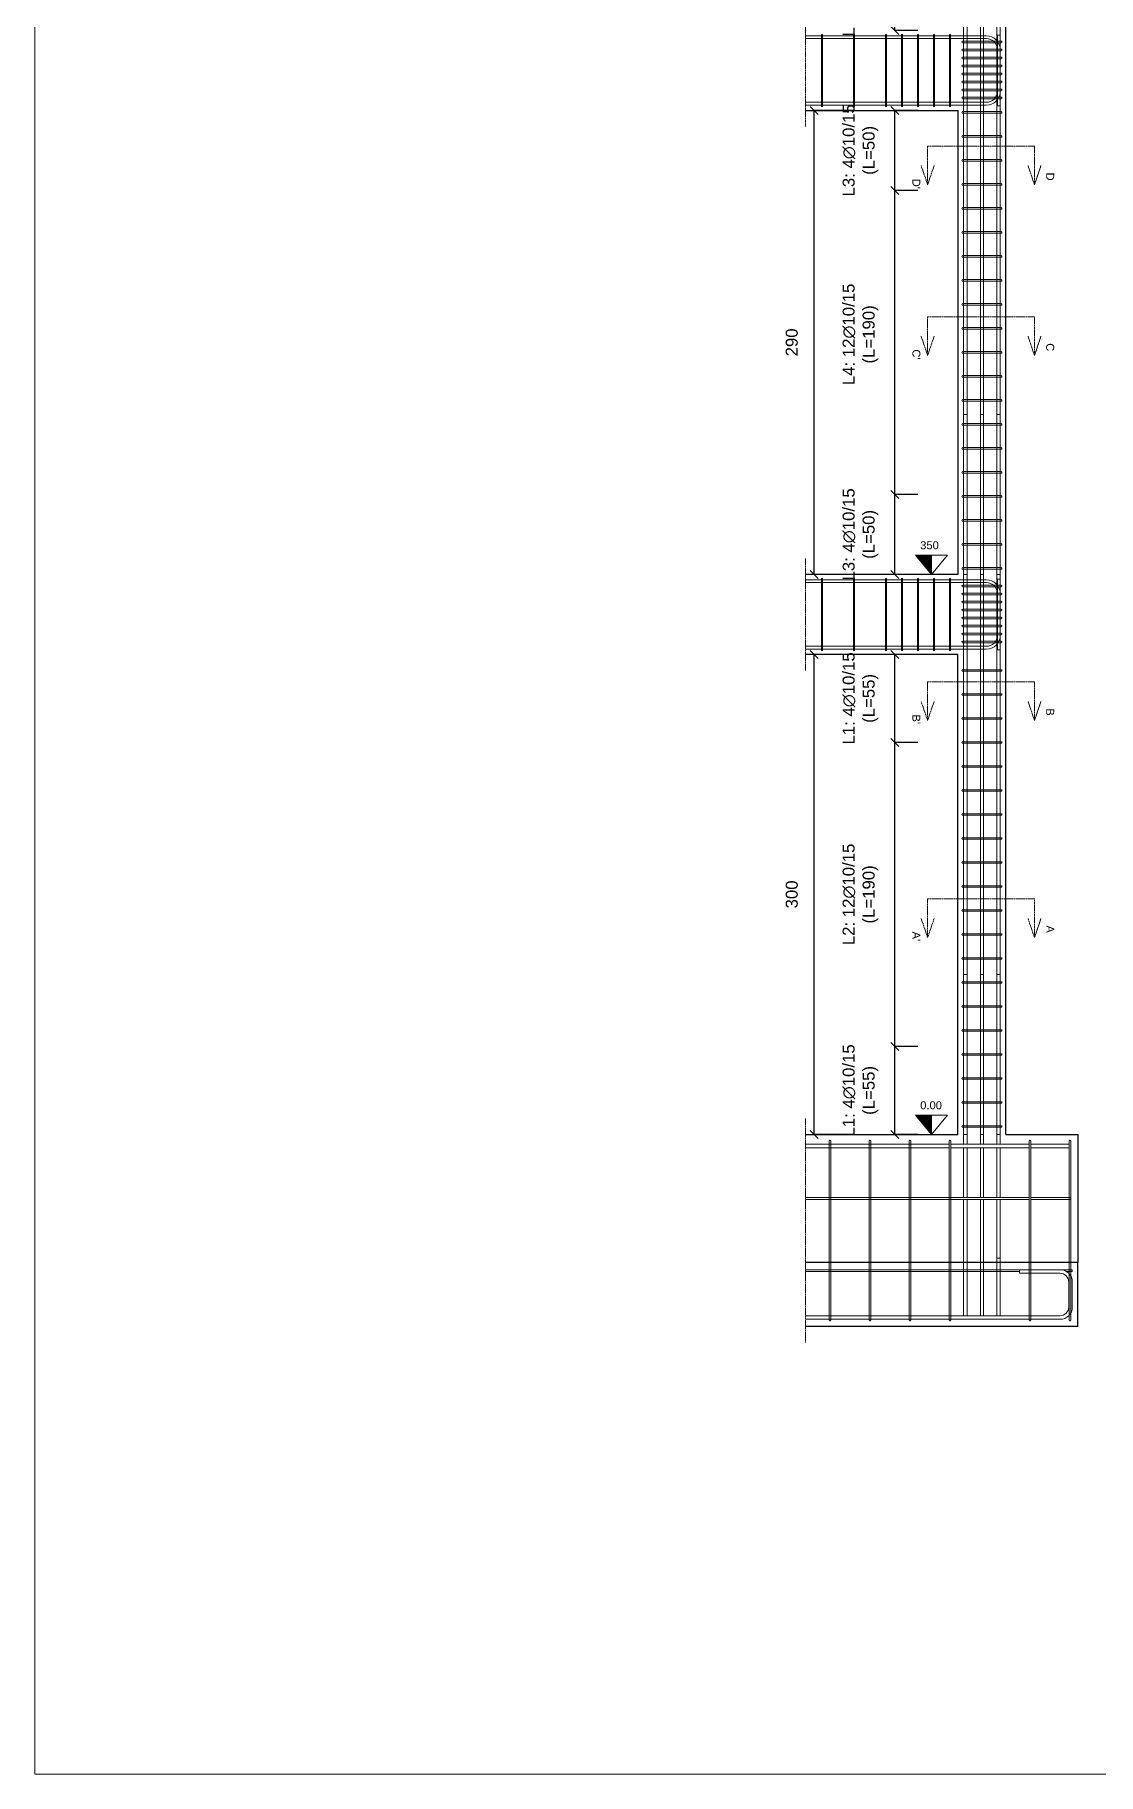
# Model space of a CAD drawing. Header units: millimetres. Extents: x -455371 to 117772, y -78417 to 116564.
# Drawn here: x -455371 to -448724, y 47891 to 58762 of the extents above; entities that cross this region are included whole.
import ezdxf

# ---------------------------------------------------------------- set-up
doc = ezdxf.new("R2010")
doc.units = ezdxf.units.MM
doc.linetypes.add('ACAD_ISO02W100', pattern=[15, 12, -3])
doc.layers.get('0').update_dxf_attribs({"color": 255})
for name, color, linetype, lineweight in [('armature', 5, 'Continuous', 18), ('Cls', 7, 'Continuous', 25), ('quote', 5, 'Continuous', 15), ('Scritte', 7, 'Continuous', 15), ('staffe', 10, 'Continuous', 15), ('tratteggio 1 a 50', 230, 'ACAD_ISO02W100', 15)]:
    doc.layers.add(name, color=color, linetype=linetype, lineweight=lineweight)
doc.layers.add('RETINI', color=253, linetype='Continuous')
doc.styles.get("Standard").update_dxf_attribs({"font": 'arial.ttf'})
doc.dimstyles.new('scala1 a 50', dxfattribs={"dimtxt": 75, "dimasz": 50, "dimexe": 0.18, "dimexo": 250, "dimgap": 100, "dimtad": 2, "dimdec": 0, "dimlfac": 0.1, "dimzin": 0, "dimdsep": 46, "dimtxsty": 'Standard', "dimblk": 'OBLIQUE', "dimcen": -100, "dimadec": 0, "dimazin": 0, "dimtfac": 1, "dimtdec": 0, "dimtofl": 0, "dimtmove": 0, "dimatfit": 3, "dimfxl": 250, "dimfxlon": 1, "dimtolj": 1, "dimtzin": 0, "dimarcsym": 0})

# ---------------------------------------------------------------- blocks, each defined once
blk = doc.blocks.new('*U2553')
at = {"layer": 'staffe'}
blk.add_lwpolyline([(-5, -560), (-5, 560, -1), (5, 560), (5, -560, -1)], format="xyb", close=True, dxfattribs=at)
blk = doc.blocks.new('*U2554')
at = {"layer": 'armature', "color": 0, "linetype": 'ByBlock', "lineweight": -2, "transparency": 16777216}
for p in [(0, 0), (250, 0), (500, 0), (750, 0)]:
    blk.add_blockref('*U2553', p, dxfattribs=at)
blk = doc.blocks.new('*U2544')
at = {"layer": 'staffe'}
blk.add_lwpolyline([(-4, -221), (-4, 221)], dxfattribs=at)
blk.add_lwpolyline([(4, 221), (4, -221, -1.019498), (-4, -221)], format="xyb", dxfattribs=at)
blk.add_arc((0, 221), 4, 0, 182.2127, dxfattribs=at)
blk = doc.blocks.new('*U2545')
at = {"layer": 'armature', "color": 0, "linetype": 'ByBlock', "lineweight": -2, "transparency": 16777216}
for p in [(0, 0), (100, 0), (200, 0), (300, 0), (400, 0)]:
    blk.add_blockref('*U2544', p, dxfattribs=at)
blk = doc.blocks.new('*U2546')
at = {"layer": 'staffe'}
blk.add_lwpolyline([(-4, -221), (-4, 221)], dxfattribs=at)
blk.add_lwpolyline([(4, 221), (4, -221, -1.019498), (-4, -221)], format="xyb", dxfattribs=at)
blk.add_arc((0, 221), 4, 0, 182.2127, dxfattribs=at)
blk = doc.blocks.new('*U2547')
at = {"layer": 'armature', "color": 0, "linetype": 'ByBlock', "lineweight": -2, "transparency": 16777216}
for p in [(0, 0), (200, 0)]:
    blk.add_blockref('*U2546', p, dxfattribs=at)
blk = doc.blocks.new('*U2548')
at = {"layer": 'staffe'}
blk.add_lwpolyline([(-4, -221), (-4, 221)], dxfattribs=at)
blk.add_lwpolyline([(4, 221), (4, -221, -1.019498), (-4, -221)], format="xyb", dxfattribs=at)
blk.add_arc((0, 221), 4, 0, 182.2127, dxfattribs=at)
blk = doc.blocks.new('*U2563')
at = {"layer": 'armature', "color": 0, "linetype": 'ByBlock', "lineweight": -2, "transparency": 16777216}
for p in [(0, 0), (100, 0), (200, 0), (300, 0), (400, 0)]:
    blk.add_blockref('*U2548', p, dxfattribs=at)
blk = doc.blocks.new('*U2564')
at = {"layer": 'staffe'}
blk.add_lwpolyline([(-4, -221), (-4, 221)], dxfattribs=at)
blk.add_lwpolyline([(4, 221), (4, -221, -1.019498), (-4, -221)], format="xyb", dxfattribs=at)
blk.add_arc((0, 221), 4, 0, 182.2127, dxfattribs=at)
blk = doc.blocks.new('*U2565')
at = {"layer": 'armature', "color": 0, "linetype": 'ByBlock', "lineweight": -2, "transparency": 16777216}
for p in [(0, 0), (200, 0)]:
    blk.add_blockref('*U2564', p, dxfattribs=at)
blk = doc.blocks.new('*U2529')
at = {"layer": 'staffe'}
blk.add_lwpolyline([(-120, 5), (120, 5, -1), (120, -5), (-120, -5, -1)], format="xyb", close=True, dxfattribs=at)
blk = doc.blocks.new('*U2530')
at = {"layer": 'armature', "color": 0, "linetype": 'ByBlock', "lineweight": -2, "transparency": 16777216}
for p in [(0, 350), (0, 300), (0, 250), (0, 200), (0, 150), (0, 100), (0, 50), (0, 0)]:
    blk.add_blockref('*U2529', p, dxfattribs=at)
blk = doc.blocks.new('*U2531')
at = {"layer": 'staffe'}
blk.add_lwpolyline([(-120, 5), (120, 5, -1), (120, -5), (-120, -5, -1)], format="xyb", close=True, dxfattribs=at)
blk = doc.blocks.new('*U2532')
at = {"layer": 'armature', "color": 0, "linetype": 'ByBlock', "lineweight": -2, "transparency": 16777216}
for p in [(0, 350), (0, 300), (0, 250), (0, 200), (0, 150), (0, 100), (0, 50), (0, 0)]:
    blk.add_blockref('*U2531', p, dxfattribs=at)
blk = doc.blocks.new('*U2500')
at = {"layer": 'staffe'}
blk.add_lwpolyline([(-120, 5), (120, 5, -1), (120, -5), (-120, -5, -1)], format="xyb", close=True, dxfattribs=at)
blk = doc.blocks.new('*U2501')
at = {"layer": 'armature', "color": 0, "linetype": 'ByBlock', "lineweight": -2, "transparency": 16777216}
for p in [(0, 2850), (0, 2700), (0, 2550), (0, 2400), (0, 2250), (0, 2100), (0, 1950), (0, 1800), (0, 1650), (0, 1500), (0, 1350), (0, 1200), (0, 1050), (0, 900), (0, 750), (0, 600), (0, 450), (0, 300), (0, 150), (0, 0)]:
    blk.add_blockref('*U2500', p, dxfattribs=at)
blk = doc.blocks.new('*U2504')
at = {"layer": 'staffe'}
blk.add_lwpolyline([(-120, 5), (120, 5, -1), (120, -5), (-120, -5, -1)], format="xyb", close=True, dxfattribs=at)
blk = doc.blocks.new('*U2505')
at = {"layer": 'armature', "color": 0, "linetype": 'ByBlock', "lineweight": -2, "transparency": 16777216}
for p in [(0, 2850), (0, 2700), (0, 2550), (0, 2400), (0, 2250), (0, 2100), (0, 1950), (0, 1800), (0, 1650), (0, 1500), (0, 1350), (0, 1200), (0, 1050), (0, 900), (0, 750), (0, 600), (0, 450), (0, 300), (0, 150), (0, 0)]:
    blk.add_blockref('*U2504', p, dxfattribs=at)
blk = doc.blocks.new('_Oblique')
at = {"color": 0, "linetype": 'ByBlock', "lineweight": -2}
blk.add_line((-0.5, -0.5), (0.5, 0.5), dxfattribs=at)
blk = doc.blocks.new('*D2815')
at = {"layer": 'Defpoints', "color": 0, "transparency": 16777216}
for p in [(-450500, 58289), (-449601, 58289), (-449601, 55389)]:
    blk.add_point(p, dxfattribs=at)
at = {"layer": 'quote', "color": 0, "lineweight": -2, "transparency": 16777216}
for p, q in [((-450250, 58289), (-450500, 58289)), ((-450500, 55389), (-450500, 58289)), ((-450250, 55389), (-450500, 55389))]:
    blk.add_line(p, q, dxfattribs=at)
at = {"layer": 'quote', "color": 0, "lineweight": -2, "transparency": 16777216, "xscale": 50, "yscale": 50, "zscale": 50}
for p, rotation in [((-450500, 58289), 90), ((-450500, 55389), 270)]:
    blk.add_blockref('_Oblique', p, dxfattribs=dict(at, rotation=rotation))
at = {"layer": 'quote', "color": 0, "transparency": 16777216, "insert": (-450639, 56839), "char_height": 75, "attachment_point": 5, "rotation": 90}
blk.add_mtext('\\A1;290', dxfattribs=at)
blk = doc.blocks.new('*D2816')
at = {"layer": 'Defpoints', "color": 0, "transparency": 16777216}
for p in [(-450500, 54889), (-449601, 54889), (-449601, 51889)]:
    blk.add_point(p, dxfattribs=at)
at = {"layer": 'quote', "color": 0, "lineweight": -2, "transparency": 16777216}
for p, q in [((-450250, 54889), (-450500, 54889)), ((-450500, 51889), (-450500, 54889)), ((-450250, 51889), (-450500, 51889))]:
    blk.add_line(p, q, dxfattribs=at)
at = {"layer": 'quote', "color": 0, "lineweight": -2, "transparency": 16777216, "xscale": 50, "yscale": 50, "zscale": 50}
for p, rotation in [((-450500, 54889), 90), ((-450500, 51889), 270)]:
    blk.add_blockref('_Oblique', p, dxfattribs=dict(at, rotation=rotation))
at = {"layer": 'quote', "color": 0, "transparency": 16777216, "insert": (-450639, 53389), "char_height": 75, "attachment_point": 5, "rotation": 90}
blk.add_mtext('\\A1;300', dxfattribs=at)
blk = doc.blocks.new('*D3016')
at = {"layer": 'Defpoints', "color": 0, "transparency": 16777216}
for p in [(-449996, 52439), (-449601, 52439), (-449601, 51889)]:
    blk.add_point(p, dxfattribs=at)
at = {"layer": 'quote', "color": 0, "lineweight": -2, "transparency": 16777216}
for p, q in [((-449851, 52439), (-449997, 52439)), ((-449996, 51889), (-449996, 52439)), ((-449851, 51889), (-449997, 51889))]:
    blk.add_line(p, q, dxfattribs=at)
at = {"layer": 'quote', "color": 0, "lineweight": -2, "transparency": 16777216, "xscale": 50, "yscale": 50, "zscale": 50}
for p, rotation in [((-449996, 52439), 90), ((-449996, 51889), 270)]:
    blk.add_blockref('_Oblique', p, dxfattribs=dict(at, rotation=rotation))
at = {"layer": 'quote', "color": 0, "transparency": 16777216, "insert": (-450210, 52164), "char_height": 75, "attachment_point": 5, "rotation": 90}
blk.add_mtext('\\A1;L1: {\\A0;4∅10/15} \\P(L=55)', dxfattribs=at)
blk = doc.blocks.new('*D2835')
at = {"layer": 'Defpoints', "color": 0, "transparency": 16777216}
for p in [(-449996, 54339), (-449601, 54339), (-449601, 52439)]:
    blk.add_point(p, dxfattribs=at)
at = {"layer": 'quote', "color": 0, "lineweight": -2, "transparency": 16777216}
for p, q in [((-449851, 54339), (-449997, 54339)), ((-449996, 52439), (-449996, 54339)), ((-449851, 52439), (-449997, 52439))]:
    blk.add_line(p, q, dxfattribs=at)
at = {"layer": 'quote', "color": 0, "lineweight": -2, "transparency": 16777216, "xscale": 50, "yscale": 50, "zscale": 50}
for p, rotation in [((-449996, 54339), 90), ((-449996, 52439), 270)]:
    blk.add_blockref('_Oblique', p, dxfattribs=dict(at, rotation=rotation))
at = {"layer": 'quote', "color": 0, "transparency": 16777216, "insert": (-450210, 53389), "char_height": 75, "attachment_point": 5, "rotation": 90}
blk.add_mtext('\\A1;L2: {\\A0;12∅10/15} \\P(L=190)', dxfattribs=at)
blk = doc.blocks.new('*D2821')
at = {"layer": 'Defpoints', "color": 0, "transparency": 16777216}
for p in [(-449996, 54889), (-449601, 54889), (-449601, 54339)]:
    blk.add_point(p, dxfattribs=at)
at = {"layer": 'quote', "color": 0, "lineweight": -2, "transparency": 16777216}
for p, q in [((-449851, 54889), (-449997, 54889)), ((-449996, 54339), (-449996, 54889)), ((-449851, 54339), (-449997, 54339))]:
    blk.add_line(p, q, dxfattribs=at)
at = {"layer": 'quote', "color": 0, "lineweight": -2, "transparency": 16777216, "xscale": 50, "yscale": 50, "zscale": 50}
for p, rotation in [((-449996, 54889), 90), ((-449996, 54339), 270)]:
    blk.add_blockref('_Oblique', p, dxfattribs=dict(at, rotation=rotation))
at = {"layer": 'quote', "color": 0, "transparency": 16777216, "insert": (-450210, 54614), "char_height": 75, "attachment_point": 5, "rotation": 90}
blk.add_mtext('\\A1;L1: {\\A0;4∅10/15} \\P(L=55)', dxfattribs=at)
blk = doc.blocks.new('*D2822')
at = {"layer": 'Defpoints', "color": 0, "transparency": 16777216}
for p in [(-449996, 55889), (-449601, 55889), (-449601, 55389)]:
    blk.add_point(p, dxfattribs=at)
at = {"layer": 'quote', "color": 0, "lineweight": -2, "transparency": 16777216}
for p, q in [((-449851, 55889), (-449997, 55889)), ((-449996, 55389), (-449996, 55889)), ((-449851, 55389), (-449997, 55389))]:
    blk.add_line(p, q, dxfattribs=at)
at = {"layer": 'quote', "color": 0, "lineweight": -2, "transparency": 16777216, "xscale": 50, "yscale": 50, "zscale": 50}
for p, rotation in [((-449996, 55889), 90), ((-449996, 55389), 270)]:
    blk.add_blockref('_Oblique', p, dxfattribs=dict(at, rotation=rotation))
at = {"layer": 'quote', "color": 0, "transparency": 16777216, "insert": (-450210, 55639), "char_height": 75, "attachment_point": 5, "rotation": 90}
blk.add_mtext('\\A1;L3: {\\A0;4∅10/15} \\P(L=50)', dxfattribs=at)
blk = doc.blocks.new('*D2823')
at = {"layer": 'Defpoints', "color": 0, "transparency": 16777216}
for p in [(-449996, 57789), (-449601, 57789), (-449601, 55889)]:
    blk.add_point(p, dxfattribs=at)
at = {"layer": 'quote', "color": 0, "lineweight": -2, "transparency": 16777216}
for p, q in [((-449851, 57789), (-449997, 57789)), ((-449996, 55889), (-449996, 57789)), ((-449851, 55889), (-449997, 55889))]:
    blk.add_line(p, q, dxfattribs=at)
at = {"layer": 'quote', "color": 0, "lineweight": -2, "transparency": 16777216, "xscale": 50, "yscale": 50, "zscale": 50}
for p, rotation in [((-449996, 57789), 90), ((-449996, 55889), 270)]:
    blk.add_blockref('_Oblique', p, dxfattribs=dict(at, rotation=rotation))
at = {"layer": 'quote', "color": 0, "transparency": 16777216, "insert": (-450210, 56889), "char_height": 75, "attachment_point": 5, "rotation": 90}
blk.add_mtext('\\A1;L4: {\\A0;12∅10/15} \\P(L=190)', dxfattribs=at)
blk = doc.blocks.new('*D2824')
at = {"layer": 'Defpoints', "color": 0, "transparency": 16777216}
for p in [(-449996, 58289), (-449601, 58289), (-449601, 57789)]:
    blk.add_point(p, dxfattribs=at)
at = {"layer": 'quote', "color": 0, "lineweight": -2, "transparency": 16777216}
for p, q in [((-449851, 58289), (-449997, 58289)), ((-449996, 57789), (-449996, 58289)), ((-449851, 57789), (-449997, 57789))]:
    blk.add_line(p, q, dxfattribs=at)
at = {"layer": 'quote', "color": 0, "lineweight": -2, "transparency": 16777216, "xscale": 50, "yscale": 50, "zscale": 50}
for p, rotation in [((-449996, 58289), 90), ((-449996, 57789), 270)]:
    blk.add_blockref('_Oblique', p, dxfattribs=dict(at, rotation=rotation))
at = {"layer": 'quote', "color": 0, "transparency": 16777216, "insert": (-450210, 58039), "char_height": 75, "attachment_point": 5, "rotation": 90}
blk.add_mtext('\\A1;L3: {\\A0;4∅10/15} \\P(L=50)', dxfattribs=at)
blk = doc.blocks.new('*D2825')
at = {"layer": 'Defpoints', "color": 0, "transparency": 16777216}
for p in [(-449996, 59289), (-449601, 59289), (-449601, 58789)]:
    blk.add_point(p, dxfattribs=at)
at = {"layer": 'quote', "color": 0, "lineweight": -2, "transparency": 16777216}
for p, q in [((-449851, 59289), (-449997, 59289)), ((-449996, 58789), (-449996, 59289)), ((-449851, 58789), (-449997, 58789))]:
    blk.add_line(p, q, dxfattribs=at)
at = {"layer": 'quote', "color": 0, "lineweight": -2, "transparency": 16777216, "xscale": 50, "yscale": 50, "zscale": 50}
for p, rotation in [((-449996, 59289), 90), ((-449996, 58789), 270)]:
    blk.add_blockref('_Oblique', p, dxfattribs=dict(at, rotation=rotation))
at = {"layer": 'quote', "color": 0, "transparency": 16777216, "insert": (-450210, 59039), "char_height": 75, "attachment_point": 5, "rotation": 90}
blk.add_mtext('\\A1;L5: {\\A0;4∅10/15} \\P(L=50)', dxfattribs=at)
blk = doc.blocks.new('*U2512')
at = {"layer": 'staffe'}
blk.add_lwpolyline([(-5, -560), (-5, 560, -1), (5, 560), (5, -560, -1)], format="xyb", close=True, dxfattribs=at)
blk = doc.blocks.new('*U2513')
at = {"layer": 'armature', "color": 0, "linetype": 'ByBlock', "lineweight": -2, "transparency": 16777216}
for p in [(0, 0), (250, 0)]:
    blk.add_blockref('*U2512', p, dxfattribs=at)

msp = doc.modelspace()

# ---------------------------------------------------------------- hatches: boundary and pattern name
at = {"layer": 'RETINI'}
h = msp.add_hatch(color=256, dxfattribs=at)
h.dxf.hatch_style = 1
h.paths.add_polyline_path([(-449865.7, 55509.9), (-449765.7, 55388.5), (-449765.7, 55509.9)])
h = msp.add_hatch(color=256, dxfattribs=at)
h.dxf.hatch_style = 1
h.paths.add_polyline_path([(-449865.7, 52009.9), (-449765.7, 51888.5), (-449765.7, 52009.9)])

# ---------------------------------------------------------------- linework, layer by layer
at = {"layer": 'armature'}
for points in [[(-449543.6, 56538.5), (-449543.6, 56388.5), (-449543.6, 55388.5), (-449565.6, 55388.5), (-449565.6, 56388.5), (-449565.6, 56538.5), (-449565.6, 59788.5), (-449543.6, 59788.5), (-449543.6, 56538.5)], [(-449459.6, 56388.5), (-449459.6, 56538.5), (-449459.6, 59788.5), (-449441.6, 59788.5), (-449441.6, 56538.5)], [(-449357.6, 56543.5), (-449357.6, 56388.5), (-449357.6, 55388.5), (-449335.6, 55388.5), (-449335.6, 56388.5), (-449335.6, 56543.5), (-449335.6, 59788.5), (-449357.6, 59788.5), (-449357.6, 56543.5)], [(-449459.6, 56388.5), (-449459.6, 55388.5), (-449441.6, 55388.5), (-449441.6, 56388.5), (-449441.6, 56538.5)], [(-449565.6, 51888.5), (-449543.6, 51888.5), (-449543.6, 56388.5), (-449565.6, 56388.5), (-449565.6, 51888.5)], [(-449335.6, 51888.5), (-449357.6, 51888.5), (-449357.6, 56388.5), (-449335.6, 56388.5), (-449335.6, 51888.5)], [(-449565.6, 52888.5), (-449543.6, 52888.5), (-449543.6, 51827.5)], [(-449565.6, 51827.5), (-449565.6, 52888.5)], [(-449459.6, 52888.5), (-449441.6, 52888.5), (-449441.6, 51827.5)], [(-449459.6, 51827.5), (-449459.6, 52888.5)], [(-449357.6, 52888.5), (-449335.6, 52888.5), (-449335.6, 51827.5)], [(-449357.6, 51827.5), (-449357.6, 52888.5)], [(-449775.6, 51827.5), (-450552.5, 51827.5)], [(-450552.5, 51805.5), (-449775.6, 51805.5)], [(-449655.6, 51827.5), (-449775.6, 51827.5)], [(-449775.6, 51805.5), (-449655.6, 51805.5)], [(-449155.6, 51827.5), (-449645.6, 51827.5)], [(-449645.6, 51805.5), (-449155.6, 51805.5)], [(-449565.6, 51494.5), (-449565.6, 51805.5)], [(-449543.6, 51805.5), (-449543.6, 51494.5)], [(-449459.6, 51494.5), (-449459.6, 51805.5)], [(-449441.6, 51805.5), (-449441.6, 51494.5)], [(-449357.6, 51494.5), (-449357.6, 51805.5)], [(-449357.6, 51750.5), (-449357.6, 51494.5)], [(-449335.6, 51805.5), (-449335.6, 51494.5)], [(-449335.6, 51494.5), (-449335.6, 51750.5), (-449335.6, 51750.5)], [(-448905.6, 51827.5), (-449145.6, 51827.5)], [(-449145.6, 51805.5), (-448905.6, 51805.5)], [(-449155.6, 51494.5), (-450552.5, 51494.5)], [(-450552.5, 51482.5), (-449155.6, 51482.5)], [(-449543.6, 51482.5), (-449543.6, 50755.5), (-449565.6, 50755.5), (-449565.6, 51482.5)], [(-449441.6, 51482.5), (-449441.6, 50755.5), (-449459.6, 50755.5), (-449459.6, 51482.5)], [(-449357.6, 51482.5), (-449357.6, 51116.5), (-449335.6, 51116.5), (-449335.6, 51482.5)], [(-449335.6, 51482.5), (-449335.6, 50755.5), (-449357.6, 50755.5), (-449357.6, 51482.5)], [(-449145.6, 51482.5), (-448895.6, 51482.5), (-448895.6, 51494.5), (-449145.6, 51494.5)], [(-449216.6, 51043.5), (-450552.5, 51043.5)], [(-449216.6, 51043.5), (-449216.6, 51031.5), (-450552.5, 51031.5)], [(-448921.3, 51031.5), (-448885.6, 51031.5), (-448885.6, 51043.5), (-448962.6, 51043.5)]]:
    msp.add_lwpolyline(points, dxfattribs=at)
for points in [[(-450552.5, 58339.5), (-449423.6, 58339.5, 0.4142136), (-449353.6, 58409.5), (-449353.6, 58759.5), (-449335.6, 58759.5), (-449335.6, 58409.5, -0.4142136), (-449423.6, 58321.5), (-450552.5, 58321.5)], [(-450552.5, 58737.5), (-449423.6, 58737.5, -0.4142136), (-449353.6, 58667.5), (-449353.6, 58317.5), (-449335.6, 58317.5), (-449335.6, 58667.5, 0.4142136), (-449423.6, 58755.5), (-450552.5, 58755.5)], [(-450552.5, 54939.5), (-449423.6, 54939.5, 0.4142136), (-449353.6, 55009.5), (-449353.6, 55359.5), (-449335.6, 55359.5), (-449335.6, 55009.5, -0.4142136), (-449423.6, 54921.5), (-450552.5, 54921.5)], [(-450552.5, 55337.5), (-449423.6, 55337.5, -0.4142136), (-449353.6, 55267.5), (-449353.6, 54917.5), (-449335.6, 54917.5), (-449335.6, 55267.5, 0.4142136), (-449423.6, 55355.5), (-450552.5, 55355.5)], [(-450552.5, 50755.5), (-448962.6, 50755.5, 0.4142136), (-448907.6, 50810.5), (-448907.6, 50966.5), (-448907.6, 50966.5, 0.4142136), (-448962.6, 51021.5), (-449216.6, 51021.5), (-449216.6, 51043.5), (-448962.6, 51043.5, -0.4142136), (-448885.6, 50966.5), (-448885.6, 50966.5), (-448885.6, 50810.5, -0.4142136), (-448962.6, 50733.5), (-450552.5, 50733.5)]]:
    msp.add_lwpolyline(points, format="xyb", dxfattribs=at)
msp.add_lwpolyline([(-449459.6, 56388.5), (-449441.6, 56388.5), (-449441.6, 51888.5), (-449459.6, 51888.5)], close=True, dxfattribs=at)
at = {"layer": 'Cls'}
for points in [[(-449300.6, 51888.5), (-449300.6, 65588.5), (-449600.6, 65588.5), (-450552.5, 65588.5)], [(-450552.5, 58288.5), (-449600.6, 58288.5), (-449600.6, 55388.5), (-450552.5, 55388.5)], [(-450552.5, 51888.5), (-449600.6, 51888.5), (-449600.6, 54888.5), (-450552.5, 54888.5)], [(-448850.6, 51888.5), (-448850.6, 51088.5), (-449300.6, 51088.5)], [(-449300.6, 51888.5), (-448850.6, 51888.5)], [(-448850.6, 50688.5), (-448850.6, 50688.5), (-448850.6, 51088.5), (-450552.5, 51088.5)], [(-448850.6, 50688.5), (-450552.5, 50688.5)]]:
    msp.add_lwpolyline(points, dxfattribs=at)
at = {"layer": 'quote'}
msp.add_lwpolyline([(-455370.7, 70223.3), (-403722.5, 70223.3), (-403722.5, 47890.5), (-455370.7, 47890.5)], close=True, dxfattribs=at)
for points in [[(-449765.7, 55388.5), (-449865.7, 55509.9), (-449665.7, 55509.9), (-449765.7, 55388.5)], [(-449765.7, 55388.5), (-449765.7, 55509.9)], [(-449765.7, 51888.5), (-449865.7, 52009.9), (-449665.7, 52009.9), (-449765.7, 51888.5)], [(-449765.7, 51888.5), (-449765.7, 52009.9)]]:
    msp.add_lwpolyline(points, dxfattribs=at)
at = {"layer": 'tratteggio 1 a 50'}
for points in [[(-450552.5, 58888.5), (-450552.5, 58188.5)], [(-449162.4, 57943.9), (-449162.4, 57943.9), (-449122, 57824.3), (-449122, 58066.2), (-449789.9, 58066.2), (-449789.9, 57824.3)], [(-449749.5, 57943.9), (-449749.5, 57943.9), (-449789.9, 57824.3), (-449830.3, 57943.9), (-449830.3, 57943.9)], [(-449162.4, 56877.3), (-449162.4, 56877.3), (-449122, 56757.8), (-449122, 56999.6), (-449789.9, 56999.6), (-449789.9, 56757.8)], [(-449749.5, 56877.3), (-449749.5, 56877.3), (-449789.9, 56757.8), (-449830.3, 56877.3), (-449830.3, 56877.3)], [(-450552.5, 55488.5), (-450552.5, 54788.5)], [(-449162.4, 54595.7), (-449162.4, 54595.7), (-449122, 54476.1), (-449122, 54717.9), (-449789.9, 54717.9), (-449789.9, 54476.1)], [(-449749.5, 54595.7), (-449749.5, 54595.7), (-449789.9, 54476.1), (-449830.3, 54595.7), (-449830.3, 54595.7)], [(-449162.4, 53238.8), (-449162.4, 53238.8), (-449122, 53119.2), (-449122, 53361.1), (-449789.9, 53361.1), (-449789.9, 53119.2)], [(-449749.5, 53238.8), (-449749.5, 53238.8), (-449789.9, 53119.2), (-449830.3, 53238.8), (-449830.3, 53238.8)], [(-450552.5, 51988.5), (-450552.5, 50588.5)]]:
    msp.add_lwpolyline(points, dxfattribs=at)
for points in [[(-449122, 57824.3), (-449081.6, 57943.9), (-449081.6, 57943.9), (-449081.6, 57943.9)], [(-449122, 56757.8), (-449081.6, 56877.3), (-449081.6, 56877.3), (-449081.6, 56877.3)], [(-449122, 54476.1), (-449081.6, 54595.7), (-449081.6, 54595.7), (-449081.6, 54595.7)], [(-449122, 53119.2), (-449081.6, 53238.8), (-449081.6, 53238.8), (-449081.6, 53238.8)]]:
    msp.add_lwpolyline(points, close=True, dxfattribs=at)

# ---------------------------------------------------------------- block references
at = {"layer": 'armature', "xscale": -1}
for name, p in [('*U2547', (-450250.2, 58538.4)), ('*U2545', (-449650.2, 58538.4)), ('*U2565', (-450250.2, 55138.4)), ('*U2563', (-449650.2, 55138.4)), ('*U2554', (-449650.6, 51288.5)), ('*U2513', (-448900.6, 51288.5))]:
    msp.add_blockref(name, p, dxfattribs=at)
at = {"layer": 'armature'}
for name, p in [('*U2530', (-449450.6, 58367.2)), ('*U2505', (-449450.6, 55426.2)), ('*U2532', (-449450.6, 54967.2)), ('*U2501', (-449450.6, 51938.5))]:
    msp.add_blockref(name, p, dxfattribs=at)

# ---------------------------------------------------------------- texts
at = {"layer": 'Scritte', "char_height": 50, "attachment_point": 1, "rotation": 270}
for s, insert in [("D'", (-449835.6, 57861.9)), ('D', (-448998.9, 57900.4)), ("C'", (-449835.6, 56795.4)), ('C', (-448998.9, 56833.9)), ("B'", (-449835.6, 54513.7)), ('B', (-448998.9, 54552.2)), ('A', (-448998.9, 53195.3)), ("A'", (-449835.6, 53156.8))]:
    msp.add_mtext_dynamic_manual_height_columns(s, width=371.945, gutter_width=12.5, heights=[0], dxfattribs=dict(at, insert=insert))
at = {"layer": 'Scritte', "char_height": 50, "attachment_point": 1}
for s, insert in [('350', (-449836.4, 55596.1)), ('0.00', (-449836.4, 52096.1))]:
    msp.add_mtext_dynamic_manual_height_columns(s, width=147.198, gutter_width=12.5, heights=[0], dxfattribs=dict(at, insert=insert))

# ---------------------------------------------------------------- dimensions: what is measured, and where the dimension line sits
at = {"layer": 'quote'}
for base, p1, p2, text, picture, middle in [((-449996.5, 59288.5), (-449600.6, 58788.5), (-449600.6, 59288.5), 'L5: {\\A0;4∅10/15} \\P(L=<>)', '*D2825', (-449996.5, 59038.5)), ((-449996.5, 58288.5), (-449600.6, 57788.5), (-449600.6, 58288.5), 'L3: {\\A0;4∅10/15} \\P(L=<>)', '*D2824', (-449996.5, 58038.5)), ((-449996.5, 57788.5), (-449600.6, 55888.5), (-449600.6, 57788.5), 'L4: {\\A0;12∅10/15} \\P(L=<>)', '*D2823', (-449996.5, 56888.5)), ((-449996.5, 55888.5), (-449600.6, 55388.5), (-449600.6, 55888.5), 'L3: {\\A0;4∅10/15} \\P(L=<>)', '*D2822', (-449996.5, 55638.5)), ((-449996.5, 54888.5), (-449600.6, 54338.5), (-449600.6, 54888.5), 'L1: {\\A0;4∅10/15} \\P(L=<>)', '*D2821', (-449996.5, 54613.5)), ((-449996.5, 54338.5), (-449600.6, 52438.5), (-449600.6, 54338.5), 'L2: {\\A0;12∅10/15} \\P(L=<>)', '*D2835', (-449996.5, 53388.5)), ((-449996.5, 52438.5), (-449600.6, 51888.5), (-449600.6, 52438.5), 'L1: {\\A0;4∅10/15} \\P(L=<>)', '*D3016', (-449996.5, 52163.5))]:
    dim = msp.add_linear_dim(base=base, p1=p1, p2=p2, angle=90, text=text, dimstyle='scala1 a 50', dxfattribs=at)
    dim.commit()
    dim.dimension.update_dxf_attribs({"geometry": picture, "text_midpoint": middle, "dimtype": 161})
for base, p1, p2, picture, middle in [((-450500.3, 58288.5), (-449600.6, 55388.5), (-449600.6, 58288.5), '*D2815', (-450638.6, 56838.5)), ((-450500.3, 54888.5), (-449600.6, 51888.5), (-449600.6, 54888.5), '*D2816', (-450638.6, 53388.5))]:
    dim = msp.add_linear_dim(base=base, p1=p1, p2=p2, angle=90, dimstyle='scala1 a 50', dxfattribs=at)
    dim.commit()
    dim.dimension.update_dxf_attribs({"geometry": picture, "text_midpoint": middle})

doc.saveas('drawing.dxf')
